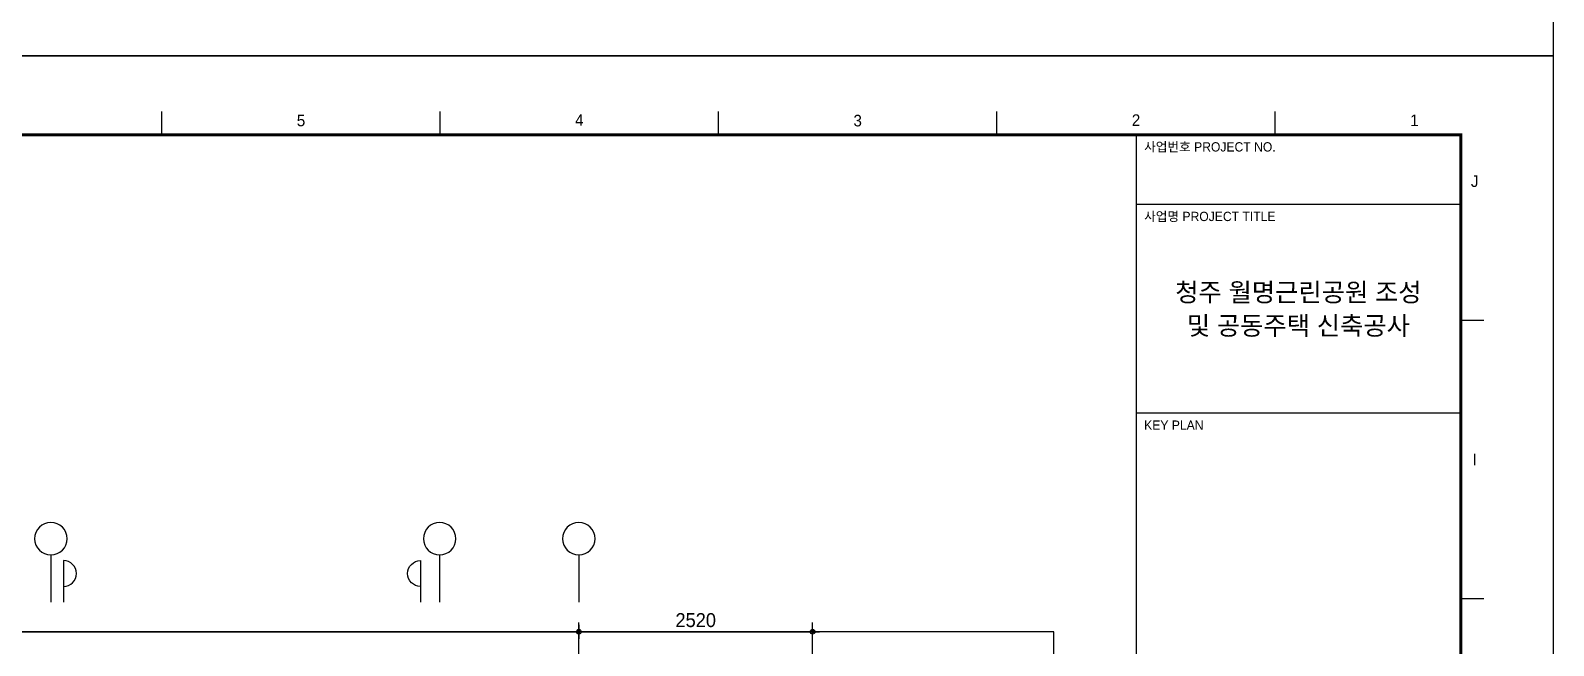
# Model space of a CAD drawing. Header units: millimetres. Extents: x 0 to 92204, y -190080 to 23760.
# Drawn here: x 75787 to 92204, y -166736 to -160105 of the extents above; entities that cross this region are included whole.
import ezdxf
from ezdxf.enums import TextEntityAlignment as Align

# ---------------------------------------------------------------- set-up
doc = ezdxf.new("R2010")
doc.units = ezdxf.units.MM
doc.header["$LTSCALE"] = 100
doc.linetypes.add('AUDIT_D_220706163347-0', pattern=[0])
doc.layers.get('defpoints').update_dxf_attribs({"color": 139})
for name, color, linetype in [('A-치수', 7, 'AUDIT_D_220706163347-0'), ('AA-BORD-FORM', 7, 'Continuous'), ('AA-BORD-TEXT', 3, 'Continuous'), ('AA-XXXX-DIMS', 7, 'Continuous'), ('DIM', 7, 'AUDIT_D_220706163347-0')]:
    doc.layers.add(name, color=color, linetype=linetype)
doc.styles.add('HAUD01', font='Dotum.ttf')
doc.styles.add('맑은고딕', font='malgun.ttf', dxfattribs={"width": 0.9})
doc.dimstyles.new('DIM-50', dxfattribs={"dimscale": 50, "dimtxt": 3, "dimasz": 1, "dimexe": 2, "dimexo": 2, "dimgap": 1, "dimtad": 1, "dimdec": 0, "dimzin": 0, "dimdsep": 46, "dimtxsty": '맑은고딕', "dimblk1": 'DIMDOT', "dimblk2": 'DIMDOT', "dimsah": 1, "dimcen": 0.09, "dimdle": 2, "dimclrd": 7, "dimclre": 7, "dimclrt": 3, "dimadec": 0, "dimazin": 0, "dimtfac": 1, "dimtdec": 0, "dimtix": 1, "dimtmove": 2, "dimatfit": 3, "dimldrblk": 'DIMDOT', "dimfxl": 1, "dimtolj": 1, "dimtzin": 0, "dimarcsym": 0})

# ---------------------------------------------------------------- blocks, each defined once
blk = doc.blocks.new('중심')
at = {"layer": 'DIM'}
blk.add_line((-350, 0), (0, 0), dxfattribs=at)
blk.add_circle((-470, 0), 120, dxfattribs=at)
blk = doc.blocks.new('DIMDOT')
at = {"layer": 'AA-XXXX-DIMS'}
for p, q in [((-1.5, 0), (1.5, 0)), ((0, -1.5), (0, 1.5))]:
    blk.add_line(p, q, dxfattribs=at)
for radius in [0.5, 0.25]:
    blk.add_circle((0, 0), radius, dxfattribs=at)
blk = doc.blocks.new('*D2514')
at = {"layer": 'defpoints', "color": 0, "transparency": 16777216}
for p in [(34064, -190348), (31544, -192348), (34064, -192348)]:
    blk.add_point(p, dxfattribs=at)
at = {"layer": 'DIM', "color": 7, "lineweight": -2, "transparency": 16777216}
for p, q in [((31544, -192248), (31544, -190248)), ((34064, -192248), (34064, -190248)), ((31594, -190348), (34014, -190348))]:
    blk.add_line(p, q, dxfattribs=at)
at = {"layer": 'DIM', "color": 7, "lineweight": -2, "transparency": 16777216, "xscale": 50, "yscale": 50, "zscale": 50, "rotation": 180}
blk.add_blockref('DIMDOT', (31544, -190348), dxfattribs=at)
at = {"layer": 'DIM', "color": 7, "lineweight": -2, "transparency": 16777216, "xscale": 50, "yscale": 50, "zscale": 50}
blk.add_blockref('DIMDOT', (34064, -190348), dxfattribs=at)
at = {"layer": 'DIM', "color": 3, "transparency": 16777216, "insert": (32804, -190223), "char_height": 150, "attachment_point": 5, "style": 'HAUD01'}
blk.add_mtext('\\A1;2520', dxfattribs=at)
blk = doc.blocks.new('*D2515')
at = {"layer": 'defpoints', "color": 0, "transparency": 16777216}
for p in [(31544, -190348), (4534, -192348), (31544, -192348)]:
    blk.add_point(p, dxfattribs=at)
at = {"layer": 'DIM', "color": 7, "lineweight": -2, "transparency": 16777216}
for p, q in [((4534, -192248), (4534, -190248)), ((31544, -192248), (31544, -190248)), ((4584, -190348), (31494, -190348))]:
    blk.add_line(p, q, dxfattribs=at)
at = {"layer": 'DIM', "color": 7, "lineweight": -2, "transparency": 16777216, "xscale": 50, "yscale": 50, "zscale": 50, "rotation": 180}
blk.add_blockref('DIMDOT', (4534, -190348), dxfattribs=at)
at = {"layer": 'DIM', "color": 7, "lineweight": -2, "transparency": 16777216, "xscale": 50, "yscale": 50, "zscale": 50}
blk.add_blockref('DIMDOT', (31544, -190348), dxfattribs=at)
at = {"layer": 'DIM', "color": 3, "transparency": 16777216, "insert": (18039, -190223), "char_height": 150, "attachment_point": 5, "style": 'HAUD01'}
blk.add_mtext('\\A1;27010', dxfattribs=at)
blk = doc.blocks.new('XR-FORM 청주월명')
at = {"layer": 'AA-BORD-FORM', "color": 2}
for p, q in [((541, 577), (541, 582)), ((601, 577), (601, 582)), ((661, 577), (661, 582)), ((721, 577), (721, 582)), ((781, 577), (781, 582)), ((751, 577), (751, 17)), ((821, 537), (826, 537)), ((821, 477), (826, 477))]:
    blk.add_line(p, q, dxfattribs=at)
at = {"layer": 'AA-BORD-FORM', "color": 3}
for p, q in [((821, 562), (751, 562)), ((821, 517), (751, 517))]:
    blk.add_line(p, q, dxfattribs=at)
at = {"layer": 'AA-BORD-FORM', "color": 1}
blk.add_lwpolyline([(0, 0), (841, 0), (841, 594), (0, 594)], close=True, dxfattribs=at)
at = {"layer": 'AA-BORD-FORM', "color": 2, "const_width": 0.682}
blk.add_lwpolyline([(21, 17), (21, 577), (821, 577), (821, 17)], close=True, dxfattribs=at)
at = {"layer": 'AA-BORD-TEXT', "color": 7, "style": 'HAUD01'}
for s, p in [('5', (571, 580.09)), ('4', (631, 580.19)), ('3', (691, 580.06)), ('2', (751, 580.16)), ('1', (811, 580.12)), ('J', (824, 567)), ('I', (824, 507))]:
    blk.add_text(s, height=2.5, dxfattribs=at).set_placement(p, align=Align.MIDDLE_CENTER)
at = {"layer": 'AA-BORD-TEXT', "color": 3, "style": 'HAUD01'}
for s, p in [('사업번호 PROJECT NO.', (752.75, 573.4)), ('사업명 PROJECT TITLE', (752.75, 558.4)), ('KEY PLAN', (752.75, 513.4))]:
    blk.add_text(s, height=2, rotation=360, dxfattribs=at).set_placement(p)
for s, rotation, p in [('청주 월명근린공원 조성', 360, (786, 543.05)), ('및 공동주택 신축공사', 0, (786, 535.85))]:
    blk.add_text(s, height=4, rotation=rotation, dxfattribs=at).set_placement(p, align=Align.MIDDLE_CENTER)
blk = doc.blocks.new('DIM-1108')
at = {"layer": 'DIM'}
for points in [[(25988.8, -189859.7, 1), (25988.8, -189579.7), (25988.8, -190029.7)], [(29838.8, -189859.7, -1), (29838.8, -189579.7), (29838.8, -190029.7)]]:
    blk.add_lwpolyline(points, format="xyb", dxfattribs=at)
at = {"layer": 'A-치수', "xscale": -1.458333333333342, "yscale": 1.458333333333342, "zscale": 1.458333333333333, "rotation": 90}
for p in [(25853.8, -190029.7), (30043.8, -190029.7), (31543.8, -190029.7)]:
    blk.add_blockref('중심', p, dxfattribs=at)
at = {"layer": 'DIM'}
for base, p1, p2, override, picture, middle in [((31543.8, -190348.2), (4533.8, -192348.2), (31543.8, -192348.2), {"dimscale": 50, "dimtxsty": 'HAUD01'}, '*D2515', (18038.8, -190223.1)), ((34063.8, -190348.2), (31543.8, -192348.2), (34063.8, -192348.2), {"dimtxsty": 'HAUD01'}, '*D2514', (32803.8, -190223.1))]:
    dim = blk.add_linear_dim(base=base, p1=p1, p2=p2, dimstyle='DIM-50', override=override, dxfattribs=at)
    dim.commit()
    dim.dimension.update_dxf_attribs({"geometry": picture, "text_midpoint": middle})

msp = doc.modelspace()

# ---------------------------------------------------------------- linework, layer by layer
at = {"layer": 'defpoints'}
msp.add_lwpolyline([(86817.7, -166588.2), (52082.7, -166588.2), (52082.7, -183313.2), (86817.7, -183313.2)], close=True, dxfattribs=at)

# ---------------------------------------------------------------- block references
msp.add_blockref('DIM-1108', (50153.9, 23760))
at = {"xscale": 50, "yscale": 50, "zscale": 50}
for p in [(50153.9, -160380), (50153.9, -190080)]:
    msp.add_blockref('XR-FORM 청주월명', p, dxfattribs=at)

doc.saveas('drawing.dxf')
